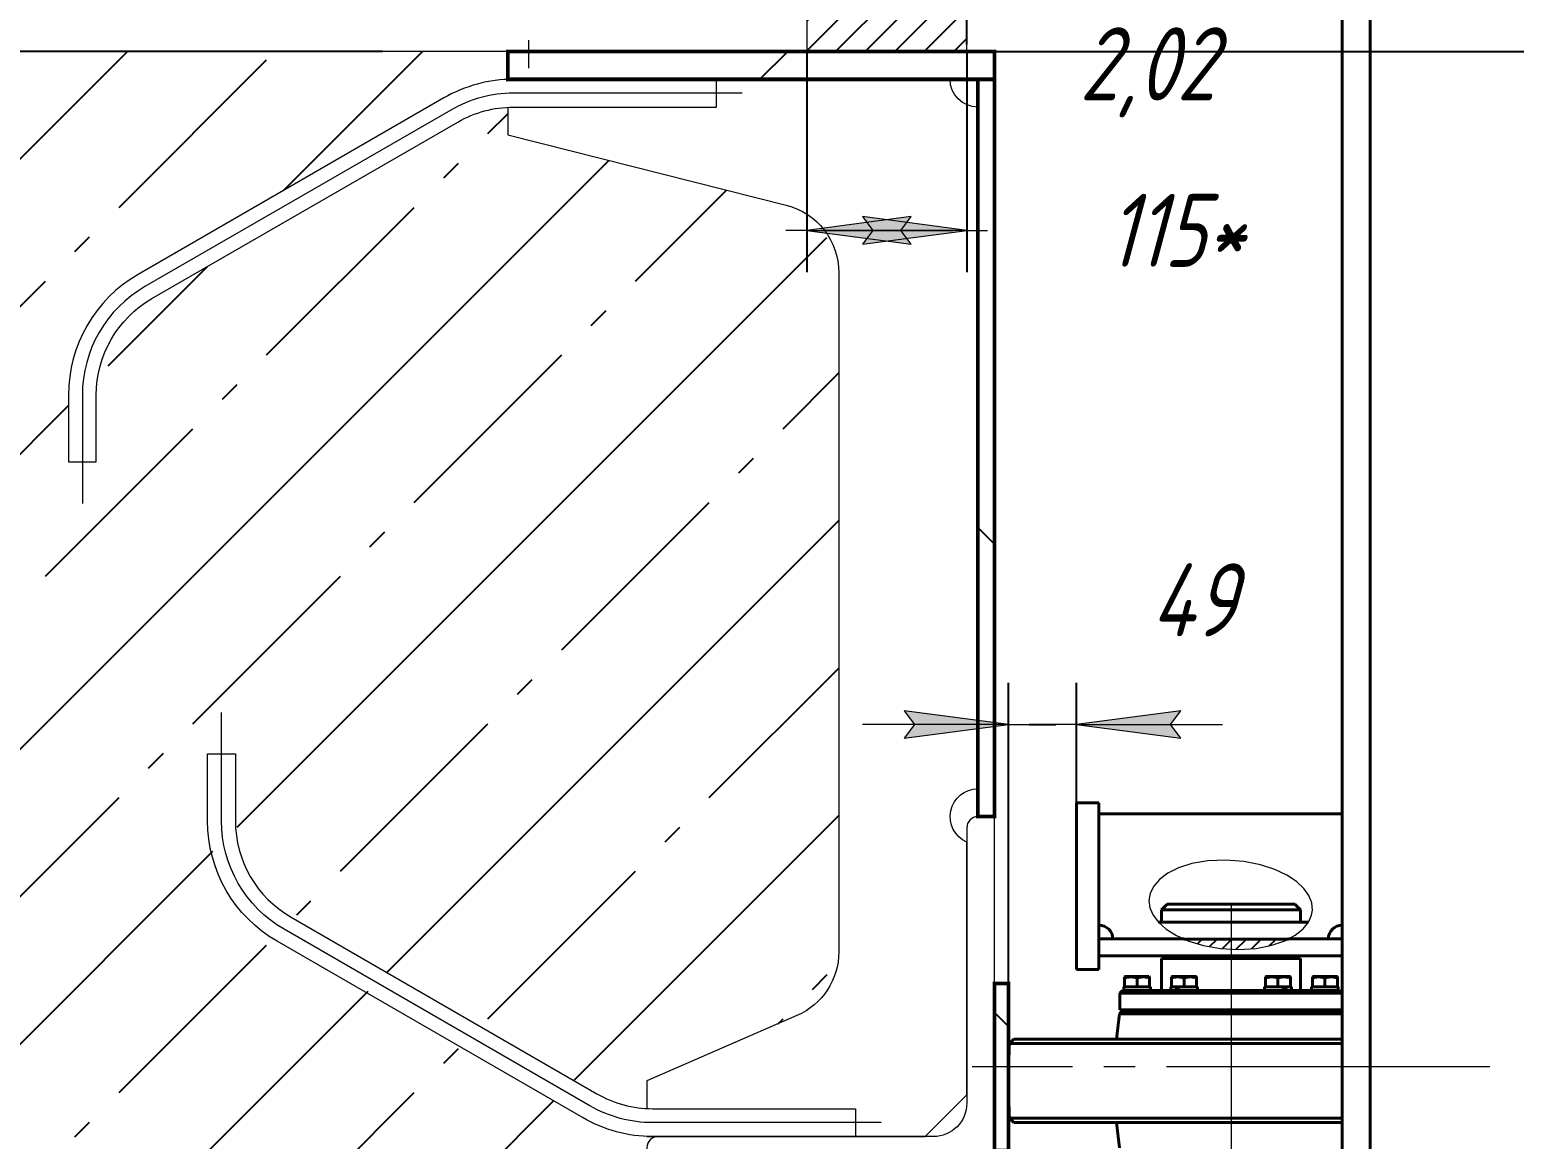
# Model space of a CAD drawing. Header units: millimetres. Extents: x 0 to 841, y 0 to 594.
# Drawn here: x 363.4 to 434.6, y 415 to 468.1 of the extents above; entities that cross this region are included whole.
import ezdxf

# ---------------------------------------------------------------- set-up
doc = ezdxf.new("R2010")
doc.units = ezdxf.units.MM
for name, pattern in [('K5LT_AXLED', [19.996264, 15.496264, -1.5, 1.5, -1.5]), ('K5LT_BASIC', [0]), ('K5LT_THIN', [0]), ('K5LT_THIN_INCLUDED_TO_HATCHING', [0])]:
    doc.linetypes.add(name, pattern=pattern)
doc.layers.add('Системный слой', color=7, linetype='Continuous')
doc.styles.add('KDIMTEXTSTYLE', font='GOST_AU.SHX', dxfattribs={"width": 0.96, "oblique": 15, "height": 5})
doc.dimstyles.new('KDIMSTYLE (0.07)', dxfattribs={"dimtxt": 5, "dimasz": 1, "dimexe": 2, "dimexo": 0.0625, "dimgap": 1, "dimtad": 1, "dimlfac": 15, "dimtxsty": 'KDIMTEXTSTYLE', "dimsah": 1, "dimcen": 0.09, "dimdle": 1, "dimadec": 0, "dimazin": 0, "dimtfac": 0.667, "dimtmove": 0, "dimatfit": 3, "dimfxl": 1, "dimtvp": 1, "dimtolj": 1, "dimtzin": 0, "dimarcsym": 0})
pattern_1 = [(135, (0, 0), (-11.2253, -11.2253), [])]

# ---------------------------------------------------------------- blocks, each defined once
blk = doc.blocks.new('U392')
at = {"layer": 'Системный слой', "color": 150, "linetype": 'K5LT_BASIC', "lineweight": 40, "true_color": 0x0080ff}
for p, q in [((418.101, 422.263), (418.141, 422.263)), ((418.248, 422.263), (418.344, 422.263)), ((418.449, 422.263), (418.634, 422.263)), ((418.848, 422.263), (419.234, 422.263)), ((419.341, 422.263), (419.381, 422.263))]:
    blk.add_line(p, q, dxfattribs=at)
blk = doc.blocks.new('U393')
at = {"layer": 'Системный слой', "color": 150, "linetype": 'K5LT_BASIC', "lineweight": 40, "true_color": 0x0080ff}
for p, q in [((422.601, 422.263), (422.641, 422.263)), ((422.748, 422.263), (423.134, 422.263)), ((423.348, 422.263), (423.478, 422.263)), ((423.588, 422.263), (423.734, 422.263)), ((423.841, 422.263), (423.881, 422.263))]:
    blk.add_line(p, q, dxfattribs=at)
blk = doc.blocks.new('U403')
at = {"layer": 'Системный слой', "color": 150, "linetype": 'K5LT_BASIC', "lineweight": 40, "true_color": 0x0080ff}
for p, q in [((424.849, 422.263), (424.889, 422.263)), ((424.997, 422.263), (425.383, 422.263)), ((425.597, 422.263), (425.982, 422.263)), ((426.09, 422.263), (426.123, 422.263))]:
    blk.add_line(p, q, dxfattribs=at)
blk = doc.blocks.new('U406')
at = {"layer": 'Системный слой', "color": 150, "linetype": 'K5LT_BASIC', "lineweight": 40, "true_color": 0x0080ff}
for p, q in [((418.317, 420.975), (415.642, 420.975)), ((426.323, 420.975), (418.317, 420.975))]:
    blk.add_line(p, q, dxfattribs=at)
blk = doc.blocks.new('U407')
at = {"layer": 'Системный слой', "color": 150, "linetype": 'K5LT_BASIC', "lineweight": 40, "true_color": 0x0080ff}
for p, q in [((418.378, 421.096), (415.763, 421.096)), ((426.216, 421.096), (418.378, 421.096))]:
    blk.add_line(p, q, dxfattribs=at)
blk = doc.blocks.new('U410')
at = {"layer": 'Системный слой', "color": 150, "linetype": 'K5LT_BASIC', "lineweight": 40, "true_color": 0x0080ff}
for p, q in [((415.686, 419.55), (410.376, 419.55)), ((426.323, 419.55), (415.686, 419.55))]:
    blk.add_line(p, q, dxfattribs=at)
blk = doc.blocks.new('U411')
at = {"layer": 'Системный слой', "color": 150, "linetype": 'K5LT_BASIC', "lineweight": 40, "true_color": 0x0080ff}
for p, q in [((415.793, 419.763), (410.589, 419.763)), ((426.323, 419.763), (415.793, 419.763))]:
    blk.add_line(p, q, dxfattribs=at)
blk = doc.blocks.new('U412')
at = {"layer": 'Системный слой', "color": 150, "linetype": 'K5LT_BASIC', "lineweight": 40, "true_color": 0x0080ff}
for p, q in [((415.686, 415.976), (410.376, 415.976)), ((426.323, 415.976), (415.686, 415.976))]:
    blk.add_line(p, q, dxfattribs=at)
blk = doc.blocks.new('U413')
at = {"layer": 'Системный слой', "color": 150, "linetype": 'K5LT_BASIC', "lineweight": 40, "true_color": 0x0080ff}
for p, q in [((415.793, 415.763), (410.589, 415.763)), ((426.323, 415.763), (415.793, 415.763))]:
    blk.add_line(p, q, dxfattribs=at)
blk = doc.blocks.new('U418')
at = {"layer": 'Системный слой', "color": 150, "linetype": 'K5LT_BASIC', "lineweight": 40, "true_color": 0x0080ff}
for p, q in [((420.992, 421.163), (415.656, 421.163)), ((426.323, 421.163), (420.992, 421.163))]:
    blk.add_line(p, q, dxfattribs=at)
blk = doc.blocks.new('U419')
at = {"layer": 'Системный слой', "color": 150, "linetype": 'K5LT_BASIC', "lineweight": 40, "true_color": 0x0080ff}
for p, q in [((420.991, 422.096), (415.789, 422.096)), ((426.189, 422.096), (420.991, 422.096))]:
    blk.add_line(p, q, dxfattribs=at)
blk = doc.blocks.new('U420')
at = {"layer": 'Системный слой', "color": 150, "linetype": 'K5LT_BASIC', "lineweight": 40, "true_color": 0x0080ff}
for p, q in [((420.992, 421.963), (415.656, 421.963)), ((426.323, 421.963), (420.992, 421.963))]:
    blk.add_line(p, q, dxfattribs=at)
blk = doc.blocks.new('U446')
at = {"layer": 'Системный слой', "color": 150, "linetype": 'K5LT_BASIC', "lineweight": 40, "true_color": 0x0080ff}
for p, q in [((415.85, 422.263), (415.889, 422.263)), ((415.997, 422.263), (416.383, 422.263)), ((416.597, 422.263), (416.982, 422.263)), ((417.09, 422.263), (417.129, 422.263))]:
    blk.add_line(p, q, dxfattribs=at)
blk = doc.blocks.new('U465')
at = {"layer": 'Системный слой', "color": 150, "linetype": 'K5LT_BASIC', "lineweight": 40, "true_color": 0x0080ff}
for p, q in [((418.722, 424.563), (414.656, 424.563)), ((426.323, 424.563), (423.75, 424.563))]:
    blk.add_line(p, q, dxfattribs=at)
blk = doc.blocks.new('U466')
at = {"layer": 'Системный слой', "color": 150, "linetype": 'K5LT_BASIC', "lineweight": 40, "true_color": 0x0080ff}
for p, q in [((425.49, 422.263), (425.597, 422.263)), ((425.982, 422.263), (426.09, 422.263))]:
    blk.add_line(p, q, dxfattribs=at)
blk = doc.blocks.new('U467')
at = {"layer": 'Системный слой', "color": 150, "linetype": 'K5LT_BASIC', "lineweight": 40, "true_color": 0x0080ff}
for p, q in [((424.89, 422.263), (424.997, 422.263)), ((425.383, 422.263), (425.49, 422.263))]:
    blk.add_line(p, q, dxfattribs=at)
blk = doc.blocks.new('U468')
at = {"layer": 'Системный слой', "color": 150, "linetype": 'K5LT_BASIC', "lineweight": 40, "true_color": 0x0080ff}
for p, q in [((424.889, 422.739), (424.889, 422.745)), ((424.889, 422.745), (424.889, 422.739)), ((424.889, 422.72), (424.889, 422.739)), ((424.889, 422.739), (424.889, 422.72)), ((424.89, 422.692), (424.889, 422.72)), ((424.889, 422.72), (424.889, 422.692))]:
    blk.add_line(p, q, dxfattribs=at)
blk = doc.blocks.new('U469')
at = {"layer": 'Системный слой', "color": 150, "linetype": 'K5LT_BASIC', "lineweight": 40, "true_color": 0x0080ff}
for p, q in [((415.89, 422.263), (415.997, 422.263)), ((416.383, 422.263), (416.49, 422.263))]:
    blk.add_line(p, q, dxfattribs=at)
blk = doc.blocks.new('U470')
at = {"layer": 'Системный слой', "color": 150, "linetype": 'K5LT_BASIC', "lineweight": 40, "true_color": 0x0080ff}
for p, q in [((416.49, 422.263), (416.597, 422.263)), ((416.982, 422.263), (417.09, 422.263))]:
    blk.add_line(p, q, dxfattribs=at)
blk = doc.blocks.new('U471')
at = {"layer": 'Системный слой', "color": 150, "linetype": 'K5LT_BASIC', "lineweight": 40, "true_color": 0x0080ff}
for p, q in [((415.889, 422.739), (415.889, 422.745)), ((415.889, 422.745), (415.889, 422.739)), ((415.889, 422.72), (415.889, 422.739)), ((415.889, 422.739), (415.889, 422.72)), ((415.89, 422.692), (415.889, 422.72)), ((415.889, 422.72), (415.889, 422.692))]:
    blk.add_line(p, q, dxfattribs=at)
blk = doc.blocks.new('U472')
at = {"layer": 'Системный слой', "color": 150, "linetype": 'K5LT_BASIC', "lineweight": 40, "true_color": 0x0080ff}
for p, q in [((416.49, 422.763), (415.919, 422.763)), ((417.059, 422.763), (416.49, 422.763))]:
    blk.add_line(p, q, dxfattribs=at)
blk = doc.blocks.new('U484')
at = {"layer": 'Системный слой', "color": 150, "linetype": 'K5LT_BASIC', "lineweight": 40, "true_color": 0x0080ff}
for p, q in [((418.741, 422.263), (418.848, 422.263)), ((419.234, 422.263), (419.341, 422.263))]:
    blk.add_line(p, q, dxfattribs=at)
blk = doc.blocks.new('U485')
at = {"layer": 'Системный слой', "color": 150, "linetype": 'K5LT_BASIC', "lineweight": 40, "true_color": 0x0080ff}
for p, q in [((418.141, 422.263), (418.248, 422.263)), ((418.344, 422.263), (418.449, 422.263)), ((418.634, 422.263), (418.741, 422.263))]:
    blk.add_line(p, q, dxfattribs=at)
blk = doc.blocks.new('U486')
at = {"layer": 'Системный слой', "color": 150, "linetype": 'K5LT_BASIC', "lineweight": 40, "true_color": 0x0080ff}
for p, q in [((419.235, 422.763), (418.171, 422.763)), ((419.311, 422.763), (419.235, 422.763))]:
    blk.add_line(p, q, dxfattribs=at)
blk = doc.blocks.new('U487')
at = {"layer": 'Системный слой', "color": 150, "linetype": 'K5LT_BASIC', "lineweight": 40, "true_color": 0x0080ff}
for p, q in [((418.141, 422.739), (418.141, 422.745)), ((418.141, 422.745), (418.141, 422.739)), ((418.141, 422.72), (418.141, 422.739)), ((418.141, 422.739), (418.141, 422.72)), ((418.141, 422.692), (418.141, 422.72)), ((418.141, 422.72), (418.141, 422.692))]:
    blk.add_line(p, q, dxfattribs=at)
blk = doc.blocks.new('U488')
at = {"layer": 'Системный слой', "color": 150, "linetype": 'K5LT_BASIC', "lineweight": 40, "true_color": 0x0080ff}
for p, q in [((422.641, 422.263), (422.748, 422.263)), ((423.134, 422.263), (423.241, 422.263))]:
    blk.add_line(p, q, dxfattribs=at)
blk = doc.blocks.new('U489')
at = {"layer": 'Системный слой', "color": 150, "linetype": 'K5LT_BASIC', "lineweight": 40, "true_color": 0x0080ff}
for p, q in [((423.241, 422.263), (423.348, 422.263)), ((423.478, 422.263), (423.588, 422.263)), ((423.734, 422.263), (423.841, 422.263))]:
    blk.add_line(p, q, dxfattribs=at)
blk = doc.blocks.new('U490')
at = {"layer": 'Системный слой', "color": 150, "linetype": 'K5LT_BASIC', "lineweight": 40, "true_color": 0x0080ff}
for p, q in [((422.641, 422.739), (422.641, 422.745)), ((422.641, 422.745), (422.641, 422.739)), ((422.641, 422.72), (422.641, 422.739)), ((422.641, 422.739), (422.641, 422.72)), ((422.641, 422.692), (422.641, 422.72)), ((422.641, 422.72), (422.641, 422.692))]:
    blk.add_line(p, q, dxfattribs=at)
blk = doc.blocks.new('U491')
at = {"layer": 'Системный слой', "color": 150, "linetype": 'K5LT_BASIC', "lineweight": 40, "true_color": 0x0080ff}
for p, q in [((420.989, 423.629), (417.656, 423.629)), ((424.323, 423.629), (420.989, 423.629))]:
    blk.add_line(p, q, dxfattribs=at)
blk = doc.blocks.new('U498')
at = {"layer": 'Системный слой', "color": 7, "linetype": 'K5LT_THIN_INCLUDED_TO_HATCHING', "lineweight": 18}
for p, q in [((420.74, 428.348), (419.883, 428.309)), ((421.605, 428.283), (420.74, 428.348)), ((417.956, 427.711), (417.562, 427.417)), ((418.472, 427.968), (417.956, 427.711)), ((419.116, 428.174), (418.472, 427.968)), ((419.883, 428.309), (419.116, 428.174)), ((422.401, 428.125), (421.605, 428.283)), ((423.091, 427.9), (422.401, 428.125)), ((423.667, 427.626), (423.091, 427.9)), ((424.129, 427.318), (423.667, 427.626)), ((417.284, 427.097), (417.116, 426.759)), ((417.562, 427.417), (417.284, 427.097)), ((424.48, 426.987), (424.129, 427.318)), ((424.723, 426.642), (424.48, 426.987)), ((417.116, 426.759), (417.057, 426.411)), ((417.057, 426.411), (417.104, 426.057)), ((424.858, 426.29), (424.723, 426.642)), ((424.888, 425.937), (424.858, 426.29)), ((417.104, 426.057), (417.258, 425.706)), ((417.258, 425.706), (417.519, 425.362)), ((424.7, 425.366), (424.849, 425.706)), ((424.849, 425.706), (424.888, 425.937)), ((417.519, 425.362), (417.888, 425.035)), ((417.888, 425.035), (418.37, 424.732)), ((424.066, 424.744), (424.44, 425.043)), ((424.44, 425.043), (424.7, 425.366)), ((418.37, 424.732), (418.965, 424.465)), ((418.965, 424.465), (419.675, 424.25)), ((419.675, 424.25), (420.486, 424.106)), ((420.486, 424.106), (421.356, 424.058)), ((421.356, 424.058), (422.202, 424.115)), ((422.202, 424.115), (422.95, 424.264)), ((422.95, 424.264), (423.571, 424.479)), ((423.571, 424.479), (424.066, 424.744))]:
    blk.add_line(p, q, dxfattribs=at)
blk = doc.blocks.new('KDIMARROW_02')
at = {"layer": 'Системный слой'}
blk.add_hatch(color=0, dxfattribs=at).paths.add_polyline_path([(4.5, 0), (5, 0.658), (0, 0), (5, -0.658)])
at = {"layer": 'Системный слой', "color": 0, "linetype": 'K5LT_THIN', "lineweight": 18}
for p, q in [((0, 0), (-1, 0)), ((5, 0.658), (0, 0)), ((0, 0), (5, -0.658)), ((0, 0), (7, 0)), ((4.5, 0), (5, 0.658)), ((5, -0.658), (4.5, 0))]:
    blk.add_line(p, q, dxfattribs=at)
blk = doc.blocks.new('KDIMARROW_13')
at = {"layer": 'Системный слой', "color": 0, "linetype": 'K5LT_THIN', "lineweight": 18}
for p, q in [((-1.061, 1.061), (1.061, -1.061)), ((0, 0), (-1, 0)), ((0, 0), (1, 0))]:
    blk.add_line(p, q, dxfattribs=at)

msp = doc.modelspace()

# ---------------------------------------------------------------- hatches: boundary and pattern name
at = {"layer": 'Системный слой'}
h = msp.add_hatch(dxfattribs=at)
h.set_pattern_fill('', angle=45, style=0, pattern_type=0)
h.set_pattern_definition([(45, (0, 0), (-0.7071068, 0.7071068), [])])
h.paths.add_polyline_path([(404.49308, 467.09615), (404.49308, 471.76281), (400.65975, 471.76281), (400.65975, 467.09615)])
h.paths.add_polyline_path([(404.49308, 471.76281), (404.49308, 467.09615), (408.32641, 467.09615), (408.32641, 471.76281)])
h.paths.add_polyline_path([(404.49308, 471.76281), (408.32641, 471.76281), (408.32641, 474.09615), (408.27343, 474.41732), (408.12011, 474.70445), (407.8827, 474.92714), (407.58634, 475.06178), (407.32641, 475.09615), (404.49308, 475.09615)])
h.paths.add_polyline_path([(400.65975, 471.76281), (404.49308, 471.76281), (404.49308, 475.09615), (401.65975, 475.09615), (401.33858, 475.04317), (401.05144, 474.88985), (400.82875, 474.65243), (400.69412, 474.35607), (400.65975, 474.09615)])
h = msp.add_hatch(dxfattribs=at)
h.set_pattern_fill('', angle=45, style=0, pattern_type=0)
h.set_pattern_definition([(45, (0, 0), (-7.07107, 7.07107), []), (45, (-3.536, 3.536), (-7.07107, 7.07107), [10, -2, 1, -2])])
h.paths.add_polyline_path([(392.99308, 417.76281), (400.18883, 420.8914), (401.64734, 422.12062), (402.19308, 423.9483), (402.19308, 456.49886), (401.48912, 458.54763), (399.67459, 459.73106), (388.92052, 462.44217), (386.32641, 463.09615), (386.32641, 464.42242), (385.22041, 464.24775), (380.08564, 461.49304), (373.83904, 457.88656), (369.27385, 455.25085), (367.56654, 453.68372), (366.60719, 449.63754), (366.60719, 447.42948), (365.27385, 447.42948), (365.27385, 450.63205), (365.46493, 452.2167), (366.16702, 453.96538), (367.20579, 455.32531), (368.60719, 456.40555), (374.83445, 460.00086), (380.73721, 463.40882), (384.87531, 465.53565), (386.32641, 465.76281), (386.32641, 467.09615), (349.65975, 467.09615), (349.65975, 436.42948), (340.26533, 436.42948), (340.91431, 428.54714), (342.68676, 420.43615), (343.65998, 417.3198), (353.41378, 397.24161), (360.02857, 387.19069), (369.3108, 375.3913), (376.52587, 368.66522), (380.38227, 365.92136), (386.32641, 362.70961), (386.32641, 413.76281), (392.99308, 413.76281), (393.26744, 415.09615), (391.54198, 415.32331), (388.79131, 416.64911), (374.0677, 425.34455), (372.83368, 426.89358), (372.22617, 428.29636), (371.94052, 433.42948), (373.27385, 433.42948), (373.37836, 429.17627), (373.98838, 427.56025), (377.33113, 424.80525), (383.27065, 421.37606), (389.73606, 417.64325), (391.88707, 416.61121), (392.99308, 416.43654)])
at = {"layer": 'Системный слой', "true_color": 0xffff00}
h = msp.add_hatch(dxfattribs=at)
h.set_pattern_fill('', color=2, style=0, pattern_type=0)
h.set_pattern_definition([(45, (0, 0), (-11.2253, 11.2253), [])])
h.paths.add_polyline_path([(404.49308, 467.09615), (404.49308, 465.76281), (408.85975, 465.76281), (409.65975, 465.76281), (409.65975, 467.09615)])
h.paths.add_polyline_path([(386.32641, 467.09615), (386.32641, 465.76281), (404.49308, 465.76281), (404.49308, 467.09615)])
h = msp.add_hatch(dxfattribs=at)
h.set_pattern_fill('', color=2, angle=90, style=0, pattern_type=0)
h.set_pattern_definition(pattern_1)
h.paths.add_polyline_path([(408.85975, 465.76281), (408.85975, 430.42948), (409.65975, 430.42948), (409.65975, 465.76281)])
at = {"layer": 'Системный слой'}
h = msp.add_hatch(dxfattribs=at)
h.set_pattern_fill('', angle=45, style=0, pattern_type=0)
h.set_pattern_definition([(45, (0, 0), (-0.3535534, 0.3535534), [])])
h.paths.add_polyline_path([(423.7498, 424.56281), (418.72179, 424.56281), (419.38785, 424.32536), (420.16283, 424.15149), (421.01813, 424.06433), (421.88423, 424.08122), (422.67568, 424.19705), (423.34674, 424.38949)])
at = {"layer": 'Системный слой', "true_color": 0xffff00}
h = msp.add_hatch(dxfattribs=at)
h.set_pattern_fill('', color=2, angle=90, style=0, pattern_type=0)
h.set_pattern_definition(pattern_1)
h.paths.add_polyline_path([(409.65975, 418.42948), (409.65975, 414.42948), (410.32641, 414.42948), (410.32641, 418.42948)])
h.paths.add_polyline_path([(409.65975, 422.42948), (409.65975, 418.42948), (410.32641, 418.42948), (410.32641, 422.42948)])

# ---------------------------------------------------------------- linework, layer by layer
at = {"layer": 'Системный слой', "color": 30, "linetype": 'K5LT_AXLED', "lineweight": 18, "true_color": 0xff8000}
for p, q in [((387.32271, 507.62948), (387.32271, 466.29615)), ((420.98938, 426.29615), (420.98938, 411.89615)), ((433.39007, 418.42948), (408.5887, 418.42948))]:
    msp.add_line(p, q, dxfattribs=at)
at = {"layer": 'Системный слой', "color": 150, "linetype": 'K5LT_BASIC', "lineweight": 40, "true_color": 0x0080ff}
for p, q in [((426.32271, 471.76281), (426.32271, 394.09615)), ((427.65605, 394.09615), (427.65605, 471.76281)), ((413.58938, 423.09615), (413.58938, 431.09615)), ((414.65605, 431.09615), (413.58938, 431.09615)), ((414.65605, 423.09615), (414.65605, 431.09615)), ((426.32271, 430.56281), (414.65605, 430.56281)), ((417.65605, 425.96281), (417.92271, 426.22948)), ((417.92271, 426.22948), (424.05605, 426.22948)), ((424.32271, 425.96281), (424.05605, 426.22948)), ((417.65605, 425.36281), (417.65605, 425.96281)), ((417.65605, 425.96281), (424.32271, 425.96281)), ((424.32271, 425.36281), (424.32271, 425.96281)), ((424.69757, 425.36281), (417.51821, 425.36281)), ((414.65605, 424.56281), (414.65605, 423.76281)), ((423.7498, 424.56281), (418.72179, 424.56281)), ((426.32271, 424.56281), (426.32271, 423.76281)), ((426.32271, 423.76281), (414.65605, 423.76281)), ((417.65605, 423.62948), (417.65605, 422.09615)), ((418.32271, 423.76281), (418.32271, 423.62948)), ((423.65605, 423.76281), (423.65605, 423.62948)), ((424.32271, 423.62948), (424.32271, 422.09615)), ((414.65605, 423.09615), (413.58938, 423.09615)), ((415.88924, 422.26281), (415.88924, 422.6919)), ((415.88938, 422.74549), (415.91938, 422.76281)), ((415.88952, 422.26281), (415.88952, 422.6919)), ((416.48966, 422.26281), (416.48966, 422.6919)), ((417.08938, 422.74549), (417.05938, 422.76281)), ((417.08952, 422.26281), (417.08952, 422.6919)), ((418.14082, 422.26281), (418.14082, 422.6919)), ((418.14096, 422.74549), (418.17096, 422.76281)), ((418.1411, 422.26281), (418.1411, 422.6919)), ((418.74124, 422.26281), (418.74124, 422.6919)), ((419.34096, 422.74549), (419.31096, 422.76281)), ((419.3411, 422.26281), (419.3411, 422.6919)), ((422.64082, 422.26281), (422.64082, 422.6919)), ((422.64096, 422.74549), (422.67096, 422.76281)), ((422.6411, 422.26281), (422.6411, 422.6919)), ((423.81096, 422.76281), (422.67096, 422.76281)), ((423.24124, 422.26281), (423.24124, 422.6919)), ((423.84096, 422.74549), (423.81096, 422.76281)), ((423.8411, 422.26281), (423.8411, 422.6919)), ((424.88924, 422.26281), (424.88924, 422.6919)), ((424.88938, 422.74549), (424.91938, 422.76281)), ((424.88952, 422.26281), (424.88952, 422.6919)), ((426.05938, 422.76281), (424.91938, 422.76281)), ((425.48966, 422.26281), (425.48966, 422.6919)), ((426.08938, 422.74549), (426.05938, 422.76281)), ((426.08952, 422.26281), (426.08952, 422.6919)), ((415.65605, 421.96281), (415.78938, 422.09615)), ((415.65605, 421.96281), (415.65605, 421.16281)), ((415.8524, 422.18019), (415.85016, 422.09615)), ((415.88947, 422.26281), (415.88952, 422.26281)), ((417.12938, 422.09615), (417.12938, 422.26281)), ((418.10096, 422.09615), (418.10096, 422.26281)), ((418.14105, 422.26281), (418.1411, 422.26281)), ((419.38096, 422.09615), (419.38096, 422.26281)), ((422.60096, 422.09615), (422.60096, 422.26281)), ((422.64105, 422.26281), (422.6411, 422.26281)), ((423.88096, 422.09615), (423.88096, 422.26281)), ((424.84938, 422.09615), (424.84938, 422.26281)), ((424.88947, 422.26281), (424.88952, 422.26281)), ((426.12858, 422.26281), (426.12271, 422.26281)), ((426.12858, 422.26281), (426.12636, 422.18019)), ((426.32271, 421.96281), (426.18938, 422.09615)), ((415.64171, 420.97514), (415.49808, 419.76281)), ((415.64171, 420.97514), (415.76271, 421.09615)), ((416.08938, 421.16281), (416.08938, 421.09615)), ((416.88938, 421.16281), (416.88938, 421.09615)), ((418.34096, 421.16281), (418.34096, 421.09615)), ((419.14096, 421.16281), (419.14096, 421.09615)), ((422.84096, 421.16281), (422.84096, 421.09615)), ((423.64096, 421.16281), (423.64096, 421.09615)), ((425.08938, 421.16281), (425.08938, 421.09615)), ((425.88938, 421.16281), (425.88938, 421.09615)), ((426.32271, 420.98948), (426.21605, 421.09615)), ((410.376, 419.55012), (410.5887, 419.76281)), ((410.5887, 415.76281), (410.376, 415.97551)), ((415.49808, 415.76281), (415.64171, 414.55048))]:
    msp.add_line(p, q, dxfattribs=at)
at = {"layer": 'Системный слой', "color": 7, "linetype": 'K5LT_THIN', "lineweight": 18}
for p, q in [((386.32641, 467.09615), (349.65975, 467.09615)), ((416.13449, 421.16281), (416.13449, 421.09615)), ((416.84428, 421.16281), (416.84428, 421.09615)), ((418.38606, 421.16281), (418.38606, 421.09615)), ((419.09585, 421.16281), (419.09585, 421.09615)), ((422.88606, 421.16281), (422.88606, 421.09615)), ((423.59585, 421.16281), (423.59585, 421.09615)), ((425.13449, 421.16281), (425.13449, 421.09615)), ((425.84428, 421.16281), (425.84428, 421.09615))]:
    msp.add_line(p, q, dxfattribs=at)
for points in [[(408.32641, 467.09615), (408.32641, 474.09615, 0.41421356), (407.32641, 475.09615), (401.65975, 475.09615, 0.41421356), (400.65975, 474.09615), (400.65975, 467.09615)], [(392.99308, 415.1018), (392.99308, 415.09615), (406.32641, 415.09615), (408.32641, 417.09615), (408.32641, 429.20746, -0.81283607), (408.85975, 431.76281), (408.85975, 464.42948, -0.41421356), (407.52641, 465.76281), (386.32641, 465.76281), (386.32641, 465.75717)], [(397.56331, 465.09615), (386.60077, 465.09615, 0.1316525), (383.60077, 464.2923), (368.94052, 455.8282, 0.26794919), (365.94052, 450.63205), (365.94052, 445.43729)], [(386.32641, 464.42242), (386.32641, 463.09615), (399.67459, 459.73106, -0.34359824), (402.19308, 456.49886), (402.19308, 423.9483, -0.29859494), (400.18883, 420.8914), (392.99308, 417.76281), (392.99308, 416.43654)], [(404.22998, 415.76281), (393.26744, 415.76281, -0.1316525), (390.26744, 416.56666), (375.60719, 425.03076, -0.26794919), (372.60719, 430.22692), (372.60719, 435.42167)]]:
    msp.add_lwpolyline(points, format="xyb", dxfattribs=at)
at = {"layer": 'Системный слой', "color": 7, "linetype": 'K5LT_THIN', "const_width": 0.18}
for points in [[(409.65975, 465.76281), (409.65975, 467.09615), (386.32641, 467.09615), (386.32641, 465.76281)], [(409.65975, 430.42948), (409.65975, 465.76281), (408.85975, 465.76281), (408.85975, 430.42948)]]:
    msp.add_lwpolyline(points, close=True, dxfattribs=at)
at = {"layer": 'Системный слой', "color": 7, "linetype": 'K5LT_THIN', "lineweight": 18}
for points in [[(396.32641, 465.76281), (386.60077, 465.76281, 0.1316525), (383.26744, 464.86965), (368.60719, 456.40555, 0.26794919), (365.27385, 450.63205), (365.27385, 447.42948), (366.60719, 447.42948), (366.60719, 450.63205, -0.26794919), (369.27385, 455.25085), (383.93411, 463.71495, -0.1316525), (386.60077, 464.42948), (396.32641, 464.42948)], [(402.99308, 415.09615), (393.26744, 415.09615, -0.1316525), (389.93411, 415.98931), (375.27385, 424.45341, -0.26794919), (371.94052, 430.22692), (371.94052, 433.42948), (373.27385, 433.42948), (373.27385, 430.22692, 0.26794919), (375.94052, 425.60811), (390.60077, 417.14401, 0.1316525), (393.26744, 416.42948), (402.99308, 416.42948)], [(393.52641, 415.09615, 0.41421356), (392.99308, 414.56281), (392.99308, 413.76281), (409.65975, 413.76281), (409.65975, 430.42948), (408.85975, 430.42948, 0.41421356), (408.32641, 429.89615), (408.32641, 416.69615, -0.41421356), (406.72641, 415.09615)]]:
    msp.add_lwpolyline(points, format="xyb", close=True, dxfattribs=at)
at = {"layer": 'Системный слой', "color": 7, "linetype": 'K5LT_THIN', "const_width": 0.18}
msp.add_lwpolyline([(410.32271, 414.42948), (410.32271, 422.42948), (409.65605, 422.42948), (409.65605, 414.42948), (410.32271, 414.42948)], dxfattribs=at)
at = {"layer": 'Системный слой', "color": 150, "linetype": 'K5LT_BASIC', "lineweight": 40, "true_color": 0x0080ff}
for centre, radius, start, end in [((414.65605, 424.56281), 0.66667, 0, 90), ((426.32271, 424.56281), 0.66667, 90, 180), ((417.58938, 421.09615), 0.06667, 0, 90), ((424.38938, 421.09615), 0.06667, 90, 180), ((440.32271, 417.76281), 30, 176.5844748, 183.4155252)]:
    msp.add_arc(centre, radius, start, end, dxfattribs=at)
for centre, major_axis, ratio, start_param, end_param in [((416.48938, 422.35004), (-0.0003, 1.75839), 0.3639702, 1.62035829, 1.7156283), ((418.74096, 422.00893), (-0.57071, 1.75586), 0.16495367, 1.3723387, 1.46760871), ((418.74096, 422.35004), (-0.57071, 1.75586), 0.16495367, 1.56685626, 1.66212627), ((423.24096, 422.00893), (-0.57049, 1.75586), 0.16519812, 4.70838993, 4.80365994), ((423.24096, 422.35004), (-0.57049, 1.75586), 0.16519812, 4.51387237, 4.60914238), ((425.48938, 422.00893), (0.0003, 1.75839), 0.3639702, 4.76207457, 4.85734458)]:
    msp.add_ellipse(centre, major_axis=major_axis, ratio=ratio, start_param=start_param, end_param=end_param, dxfattribs=at)
at = {"layer": 'Системный слой', "color": 7, "linetype": 'K5LT_THIN', "lineweight": 18}
msp.add_open_spline([(386.32641, 362.70961), (374.05485, 368.17845), (355.10725, 392.22963), (340.5316, 418.71168), (340.26533, 436.42948)], degree=3, knots=[0, 0, 0, 0, 1.73862686, 4, 4, 4, 4], dxfattribs=at)
at = {"layer": 'Системный слой', "color": 150, "linetype": 'K5LT_BASIC', "lineweight": 40, "true_color": 0x0080ff}
for points, knots in [([(416.48966, 422.6919), (416.46918, 422.69873), (416.43506, 422.70923), (416.38425, 422.72235), (416.33904, 422.73188), (416.30124, 422.73781), (416.26748, 422.74179), (416.23328, 422.74465), (416.19116, 422.74591), (416.15616, 422.74497), (416.12059, 422.74269), (416.08326, 422.73878), (416.02628, 422.72951), (415.96156, 422.7145), (415.91311, 422.69976), (415.88952, 422.6919)], [0, 0, 0, 0, 1.67981626, 2.78068749, 4.10062144, 5.2997801, 5.78516139, 6.77396186, 7.99981908, 9.10206657, 9.53045066, 10.80659157, 12.05516695, 14.06256115, 16, 16, 16, 16]), ([(417.08952, 422.6919), (417.06905, 422.69873), (417.03494, 422.70923), (416.98416, 422.72235), (416.93897, 422.73188), (416.90119, 422.73781), (416.86744, 422.74179), (416.83326, 422.74465), (416.79116, 422.74591), (416.75618, 422.74497), (416.72062, 422.74269), (416.68331, 422.73878), (416.62635, 422.72951), (416.56167, 422.7145), (416.51324, 422.69976), (416.48966, 422.6919)], [0, 0, 0, 0, 1.67981626, 2.78068749, 4.10062144, 5.2997801, 5.78516139, 6.77396186, 7.99981908, 9.10206657, 9.53045066, 10.80659157, 12.05516695, 14.06256115, 16, 16, 16, 16]), ([(417.08938, 422.74549), (417.08939, 422.74549), (417.08941, 422.74422), (417.08943, 422.73865), (417.08946, 422.7294), (417.08949, 422.71443), (417.08951, 422.70068), (417.08952, 422.6919)], [0, 0, 0, 0, 1.44829436, 2.79839419, 4.27831114, 5.83772433, 8, 8, 8, 8]), ([(418.74124, 422.6919), (418.71646, 422.70016), (418.6823, 422.7105), (418.63143, 422.72328), (418.59062, 422.73188), (418.54566, 422.73893), (418.50561, 422.74313), (418.46863, 422.74528), (418.43374, 422.74572), (418.39959, 422.74462), (418.36144, 422.74178), (418.3183, 422.73641), (418.2425, 422.72262), (418.18346, 422.70602), (418.1411, 422.6919)], [0, 0, 0, 0, 1.90502276, 2.60689452, 3.8443326, 4.96854384, 5.9570695, 6.81329934, 7.70142944, 8.53318741, 9.33577528, 10.52418436, 11.73854707, 15, 15, 15, 15]), ([(419.3411, 422.6919), (419.32063, 422.69873), (419.28652, 422.70923), (419.23574, 422.72235), (419.19055, 422.73188), (419.15276, 422.73781), (419.11902, 422.74179), (419.08483, 422.74465), (419.04274, 422.74591), (419.00776, 422.74497), (418.9722, 422.74269), (418.93489, 422.73878), (418.87793, 422.72951), (418.81325, 422.7145), (418.76482, 422.69976), (418.74124, 422.6919)], [0, 0, 0, 0, 1.67981626, 2.78068749, 4.10062144, 5.2997801, 5.78516139, 6.77396186, 7.99981908, 9.10206657, 9.53045066, 10.80659157, 12.05516695, 14.06256115, 16, 16, 16, 16]), ([(419.34096, 422.74549), (419.34097, 422.74549), (419.34098, 422.74475), (419.341, 422.74133), (419.34102, 422.73501), (419.34105, 422.72081), (419.34108, 422.70468), (419.3411, 422.6919)], [0, 0, 0, 0, 1.0968974, 2.13952742, 3.42696121, 4.85333122, 8, 8, 8, 8]), ([(423.24124, 422.6919), (423.22076, 422.69873), (423.18663, 422.70923), (423.13583, 422.72235), (423.09062, 422.73188), (423.05282, 422.73781), (423.01905, 422.74179), (422.98485, 422.74465), (422.94274, 422.74591), (422.90774, 422.74497), (422.87217, 422.74269), (422.83484, 422.73878), (422.77786, 422.72951), (422.71314, 422.7145), (422.66469, 422.69976), (422.6411, 422.6919)], [0, 0, 0, 0, 1.67981626, 2.78068749, 4.10062144, 5.2997801, 5.78516139, 6.77396186, 7.99981908, 9.10206657, 9.53045066, 10.80659157, 12.05516695, 14.06256115, 16, 16, 16, 16]), ([(423.8411, 422.6919), (423.81633, 422.70016), (423.78218, 422.7105), (423.73134, 422.72328), (423.69055, 422.73188), (423.64561, 422.73893), (423.60558, 422.74313), (423.56862, 422.74528), (423.53374, 422.74572), (423.49961, 422.74462), (423.46148, 422.74178), (423.41835, 422.73641), (423.34259, 422.72262), (423.28358, 422.70602), (423.24124, 422.6919)], [0, 0, 0, 0, 1.90502276, 2.60689452, 3.8443326, 4.96854384, 5.9570695, 6.81329934, 7.70142944, 8.53318741, 9.33577528, 10.52418436, 11.73854707, 15, 15, 15, 15]), ([(423.84096, 422.74549), (423.84097, 422.74549), (423.84098, 422.74475), (423.841, 422.74133), (423.84102, 422.73501), (423.84105, 422.72081), (423.84108, 422.70468), (423.8411, 422.6919)], [0, 0, 0, 0, 1.0968974, 2.13952742, 3.42696121, 4.85333122, 8, 8, 8, 8]), ([(425.48966, 422.6919), (425.46918, 422.69873), (425.43506, 422.70923), (425.38425, 422.72235), (425.33904, 422.73188), (425.30124, 422.73781), (425.26748, 422.74179), (425.23328, 422.74465), (425.19116, 422.74591), (425.15616, 422.74497), (425.12059, 422.74269), (425.08326, 422.73878), (425.02628, 422.72951), (424.96156, 422.7145), (424.91311, 422.69976), (424.88952, 422.6919)], [0, 0, 0, 0, 1.67981626, 2.78068749, 4.10062144, 5.2997801, 5.78516139, 6.77396186, 7.99981908, 9.10206657, 9.53045066, 10.80659157, 12.05516695, 14.06256115, 16, 16, 16, 16]), ([(426.08952, 422.6919), (426.06905, 422.69873), (426.03494, 422.70923), (425.98416, 422.72235), (425.93897, 422.73188), (425.90119, 422.73781), (425.86744, 422.74179), (425.83326, 422.74465), (425.79116, 422.74591), (425.75618, 422.74497), (425.72062, 422.74269), (425.68331, 422.73878), (425.62635, 422.72951), (425.56167, 422.7145), (425.51324, 422.69976), (425.48966, 422.6919)], [0, 0, 0, 0, 1.67981626, 2.78068749, 4.10062144, 5.2997801, 5.78516139, 6.77396186, 7.99981908, 9.10206657, 9.53045066, 10.80659157, 12.05516695, 14.06256115, 16, 16, 16, 16]), ([(426.08938, 422.74549), (426.08939, 422.74549), (426.08941, 422.74422), (426.08943, 422.73865), (426.08946, 422.7294), (426.08949, 422.71443), (426.08951, 422.70068), (426.08952, 422.6919)], [0, 0, 0, 0, 1.44829436, 2.79839419, 4.27831114, 5.83772433, 8, 8, 8, 8])]:
    msp.add_open_spline(points, degree=3, knots=knots, dxfattribs=at)

# ---------------------------------------------------------------- block references
at = {"layer": 'Системный слой'}
for name in ['U498', 'U465', 'U491', 'U471', 'U472', 'U487', 'U486', 'U490', 'U468', 'U420', 'U419', 'U446', 'U469', 'U470', 'U392', 'U485', 'U484', 'U393', 'U488', 'U489', 'U403', 'U467', 'U466', 'U406', 'U418', 'U407', 'U410', 'U411', 'U412', 'U413']:
    msp.add_blockref(name, (0, 0), dxfattribs=at)

# ---------------------------------------------------------------- dimensions: what is measured, and where the dimension line sits
at = {"layer": 'Системный слой', "color": 7}
for base, p1, p2, location, override in [((437.2395, 475.09615), (409.65975, 467.09615), (407.32641, 475.09615), (437.2395, 456.52977), {"dimexo": 0, "dimpost": '\\H3.5;\\W0.965;\\Q15;<>\\H3.5;\\W0.965;\\Q15;\\Q15;*', "dimblk1": 'KDIMARROW_02', "dimblk2": 'KDIMARROW_02', "dimse1": 0, "dimse2": 0, "dimclrt": 7, "dimtolj": 1}), ((345.14325, 467.09615), (383.46379, 469.09615), (380.32641, 467.09615), (345.14325, 458.46816), {"dimexo": 0, "dimpost": '\\H3.5;\\W0.965;\\Q15;<>', "dimblk1": 'KDIMARROW_02', "dimblk2": 'KDIMARROW_02', "dimse1": 0, "dimse2": 0, "dimclrt": 7, "dimtolj": 1})]:
    msp.add_linear_dim(base=base, p1=p1, p2=p2, angle=90, location=location, dimstyle='KDIMSTYLE (0.07)', override=override, dxfattribs=at).render()
for base, p1, p2, location, override in [((408.32641, 471.62887), (408.4611, 474.40371), (408.32641, 467.42948), (416.98238, 466.09615), {"dimexo": 0, "dimtoh": 1, "dimpost": '\\H3.5;\\W0.965;\\Q15;<>', "dimblk1": 'KDIMARROW_13', "dimblk2": 'KDIMARROW_13', "dimse1": 0, "dimse2": 0, "dimclrt": 7, "dimtmove": 1, "dimtolj": 1}), ((400.65975, 458.52549), (408.32641, 467.09615), (400.65975, 467.09615), (418.3268, 458.52549), {"dimexo": 0, "dimpost": '\\H3.5;\\W0.965;\\Q15;<>\\H3.5;\\W0.965;\\Q15;\\Q15;*', "dimblk1": 'KDIMARROW_02', "dimblk2": 'KDIMARROW_02', "dimse1": 0, "dimse2": 0, "dimclrt": 7, "dimtolj": 1}), ((413.58938, 434.84178), (410.32271, 422.42948), (413.58938, 430.98041), (419.17096, 440.81594), {"dimexo": 0, "dimtoh": 1, "dimpost": '\\H3.5;\\W0.965;\\Q15;<>', "dimblk1": 'KDIMARROW_02', "dimblk2": 'KDIMARROW_02', "dimse1": 0, "dimse2": 0, "dimclrt": 7, "dimtmove": 1, "dimtolj": 1})]:
    msp.add_linear_dim(base=base, p1=p1, p2=p2, location=location, dimstyle='KDIMSTYLE (0.07)', override=override, dxfattribs=at).render()

doc.saveas('drawing.dxf')
